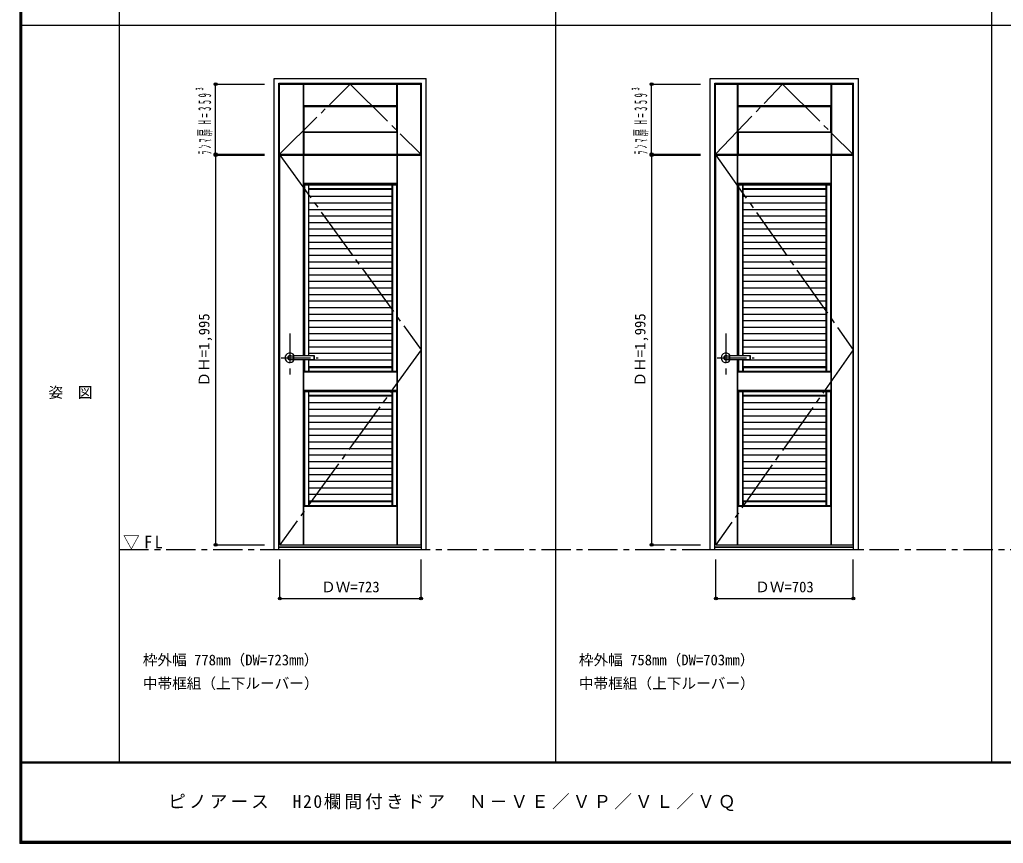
# Model space of a CAD drawing. Units: millimetres, scale not verified. Extents: x -6000 to 5700, y -4307 to 4175.
# Drawn here: x -6000 to -966, y -4205 to 12 of the extents above; entities that cross this region are included whole.
import ezdxf
from ezdxf.enums import TextEntityAlignment as Align

# ---------------------------------------------------------------- set-up
doc = ezdxf.new("R2010")
doc.units = ezdxf.units.MM
doc.header["$LTSCALE"] = 30
doc.header["$PDMODE"] = 32
doc.header["$PDSIZE"] = 15
doc.linetypes.add('CHAIN1', pattern=[8, 5, -1, 1, -1])
doc.linetypes.add('CHAIN2', pattern=[12, 9, -1, 1, -1])
for name, color, linetype in [('0-1_通り芯', 4, 'CHAIN1'), ('0-2_扉', 3, 'Continuous'), ('0-3_仕上げ', 7, 'Continuous'), ('0-4_枠', 3, 'Continuous'), ('0-5_レバー', 3, 'Continuous'), ('0-7', 7, 'CHAIN2'), ('0-A_文字', 7, 'Continuous'), ('0-B_寸法', 7, 'Continuous'), ('F-1_枠', 6, 'Continuous'), ('F-A_文字', 7, 'Continuous')]:
    doc.layers.add(name, color=color, linetype=linetype)
doc.styles.add('ＭＳ ゴシック', font='')
doc.styles.get('ＭＳ ゴシック').set_extended_font_data('MS Gothic')

msp = doc.modelspace()

# ---------------------------------------------------------------- linework, layer by layer
at = {"layer": '0-1_通り芯'}
for p, q in [((-4617.4, -1594.75), (-4617.4, -1804.75)), ((-2385.8, -1594.75), (-2385.8, -1804.75)), ((-4662.4, -1718.75), (-4472.4, -1718.75)), ((-2430.8, -1718.75), (-2240.8, -1718.75))]:
    msp.add_line(p, q, dxfattribs=at)
at = {"layer": '0-1_通り芯', "color": 7}
msp.add_line((-5490, -2701.25), (3436.4, -2701.25), dxfattribs=at)
at = {"layer": '0-2_扉'}
for p, q in [((-4669.9, -318.25), (-3946.9, -318.25)), ((-4669.9, -677.25), (-4669.9, -318.25)), ((-3946.9, -677.25), (-3946.9, -318.25)), ((-2438.3, -318.25), (-1735.3, -318.25)), ((-2438.3, -677.25), (-2438.3, -318.25)), ((-1735.3, -677.25), (-1735.3, -318.25)), ((-4669.9, -677.25), (-3946.9, -677.25)), ((-4668.4, -681.25), (-3945.4, -681.25)), ((-4668.4, -2676.25), (-4668.4, -681.25)), ((-3945.4, -2676.25), (-3945.4, -681.25)), ((-2438.3, -677.25), (-1735.3, -677.25)), ((-2436.8, -681.25), (-1733.8, -681.25)), ((-2436.8, -2676.25), (-2436.8, -681.25)), ((-1733.8, -2676.25), (-1733.8, -681.25)), ((-4668.4, -2676.25), (-3945.4, -2676.25)), ((-2436.8, -2676.25), (-1733.8, -2676.25))]:
    msp.add_line(p, q, dxfattribs=at)
at = {"layer": '0-3_仕上げ'}
for p, q in [((-4547.9, -677.25), (-4547.9, -318.25)), ((-4546.4, -430.75), (-4546.4, -318.25)), ((-4544.9, -429.25), (-4544.9, -318.25)), ((-4068.9, -429.25), (-4068.9, -318.25)), ((-4065.9, -677.25), (-4065.9, -318.25)), ((-2326.3, -677.25), (-2326.3, -318.25)), ((-2324.8, -430.75), (-2324.8, -318.25)), ((-2323.3, -429.25), (-2323.3, -318.25)), ((-1847.3, -429.25), (-1847.3, -318.25)), ((-1844.3, -677.25), (-1844.3, -318.25)), ((-4544.9, -429.25), (-4546.4, -430.75)), ((-4546.4, -430.75), (-4543.9, -433.25)), ((-4068.9, -429.25), (-4544.9, -429.25)), ((-4067.4, -430.75), (-4069.9, -433.25)), ((-2323.3, -429.25), (-2324.8, -430.75)), ((-2324.8, -430.75), (-2322.3, -433.25)), ((-1847.3, -429.25), (-2323.3, -429.25)), ((-1845.8, -430.75), (-1848.3, -433.25)), ((-4546.4, -564.75), (-4543.9, -562.25)), ((-4546.4, -564.75), (-4546.4, -677.25)), ((-4544.9, -566.25), (-4546.4, -564.75)), ((-4544.9, -566.25), (-4544.9, -677.25)), ((-4068.9, -566.25), (-4544.9, -566.25)), ((-4067.4, -564.75), (-4069.9, -562.25)), ((-4068.9, -566.25), (-4068.9, -677.25)), ((-2324.8, -564.75), (-2322.3, -562.25)), ((-2324.8, -564.75), (-2324.8, -677.25)), ((-2323.3, -566.25), (-2324.8, -564.75)), ((-2323.3, -566.25), (-2323.3, -677.25)), ((-1847.3, -566.25), (-2323.3, -566.25)), ((-1845.8, -564.75), (-1848.3, -562.25)), ((-1847.3, -566.25), (-1847.3, -677.25)), ((-4547.4, -1707.25), (-4547.4, -681.25)), ((-4546.4, -828.25), (-4546.4, -681.25)), ((-4068.4, -827.25), (-4068.4, -681.25)), ((-4066.4, -2676.25), (-4066.4, -681.25)), ((-2325.8, -1707.25), (-2325.8, -681.25)), ((-2324.8, -828.25), (-2324.8, -681.25)), ((-1846.8, -827.25), (-1846.8, -681.25)), ((-1844.8, -2676.25), (-1844.8, -681.25)), ((-4545.4, -827.25), (-4546.4, -828.25)), ((-4543.4, -831.25), (-4546.4, -828.25)), ((-4542.4, -833.25), (-4071.4, -833.25)), ((-4542.4, -833.25), (-4542.4, -1707.25)), ((-4521.4, -833.25), (-4521.4, -1707.25)), ((-4094.4, -854.25), (-4519.4, -854.25)), ((-4092.4, -833.25), (-4092.4, -1789.25)), ((-4071.4, -833.25), (-4071.4, -1789.25)), ((-4067.4, -828.25), (-4070.4, -831.25)), ((-2323.8, -827.25), (-2324.8, -828.25)), ((-2321.8, -831.25), (-2324.8, -828.25)), ((-2320.8, -833.25), (-1849.8, -833.25)), ((-2320.8, -833.25), (-2320.8, -1707.25)), ((-2299.8, -833.25), (-2299.8, -1707.25)), ((-1872.8, -854.25), (-2297.8, -854.25)), ((-1870.8, -833.25), (-1870.8, -1789.25)), ((-1849.8, -833.25), (-1849.8, -1789.25)), ((-1845.8, -828.25), (-1848.8, -831.25)), ((-4520.4, -856.21), (-4093.4, -856.21)), ((-4093.4, -857.71), (-4520.4, -857.71)), ((-4093.4, -893.78), (-4520.4, -893.78)), ((-2298.8, -856.21), (-1871.8, -856.21)), ((-1871.8, -857.71), (-2298.8, -857.71)), ((-1871.8, -893.78), (-2298.8, -893.78)), ((-4093.4, -927.28), (-4520.4, -927.28)), ((-1871.8, -927.28), (-2298.8, -927.28)), ((-4093.4, -960.78), (-4520.4, -960.78)), ((-4093.4, -994.28), (-4520.4, -994.28)), ((-1871.8, -960.78), (-2298.8, -960.78)), ((-1871.8, -994.28), (-2298.8, -994.28)), ((-4093.4, -1027.78), (-4520.4, -1027.78)), ((-1871.8, -1027.78), (-2298.8, -1027.78)), ((-4093.4, -1061.28), (-4520.4, -1061.28)), ((-4093.4, -1094.78), (-4520.4, -1094.78)), ((-1871.8, -1061.28), (-2298.8, -1061.28)), ((-1871.8, -1094.78), (-2298.8, -1094.78)), ((-4093.4, -1128.28), (-4520.4, -1128.28)), ((-1871.8, -1128.28), (-2298.8, -1128.28)), ((-4093.4, -1161.78), (-4520.4, -1161.78)), ((-4093.4, -1195.28), (-4520.4, -1195.28)), ((-1871.8, -1161.78), (-2298.8, -1161.78)), ((-1871.8, -1195.28), (-2298.8, -1195.28)), ((-4093.4, -1228.78), (-4520.4, -1228.78)), ((-1871.8, -1228.78), (-2298.8, -1228.78)), ((-4093.4, -1262.28), (-4520.4, -1262.28)), ((-4093.4, -1295.78), (-4520.4, -1295.78)), ((-1871.8, -1262.28), (-2298.8, -1262.28)), ((-1871.8, -1295.78), (-2298.8, -1295.78)), ((-4093.4, -1329.28), (-4520.4, -1329.28)), ((-1871.8, -1329.28), (-2298.8, -1329.28)), ((-4093.4, -1362.78), (-4520.4, -1362.78)), ((-4093.4, -1396.28), (-4520.4, -1396.28)), ((-1871.8, -1362.78), (-2298.8, -1362.78)), ((-1871.8, -1396.28), (-2298.8, -1396.28)), ((-4093.4, -1429.78), (-4520.4, -1429.78)), ((-1871.8, -1429.78), (-2298.8, -1429.78)), ((-4093.4, -1463.28), (-4520.4, -1463.28)), ((-4093.4, -1496.78), (-4520.4, -1496.78)), ((-1871.8, -1463.28), (-2298.8, -1463.28)), ((-1871.8, -1496.78), (-2298.8, -1496.78)), ((-4093.4, -1530.28), (-4520.4, -1530.28)), ((-1871.8, -1530.28), (-2298.8, -1530.28)), ((-4093.4, -1563.78), (-4520.4, -1563.78)), ((-4093.4, -1597.28), (-4520.4, -1597.28)), ((-1871.8, -1563.78), (-2298.8, -1563.78)), ((-1871.8, -1597.28), (-2298.8, -1597.28)), ((-4093.4, -1630.78), (-4520.4, -1630.78)), ((-1871.8, -1630.78), (-2298.8, -1630.78)), ((-4093.4, -1664.28), (-4520.4, -1664.28)), ((-4093.4, -1697.78), (-4520.4, -1697.78)), ((-1871.8, -1664.28), (-2298.8, -1664.28)), ((-1871.8, -1697.78), (-2298.8, -1697.78)), ((-4547.4, -2676.25), (-4547.4, -1730.25)), ((-4542.4, -1730.25), (-4542.4, -1789.25)), ((-4521.4, -1730.25), (-4521.4, -1789.25)), ((-4093.4, -1731.28), (-4520.4, -1731.28)), ((-2325.8, -2676.25), (-2325.8, -1730.25)), ((-2320.8, -1730.25), (-2320.8, -1789.25)), ((-2299.8, -1730.25), (-2299.8, -1789.25)), ((-1871.8, -1731.28), (-2298.8, -1731.28)), ((-4546.4, -1792.25), (-4543.4, -1789.25)), ((-4545.4, -1793.25), (-4546.4, -1792.25)), ((-4068.4, -1793.25), (-4545.4, -1793.25)), ((-4545.4, -1885.25), (-4545.4, -1793.25)), ((-4093.4, -1764.78), (-4520.4, -1764.78)), ((-4519.4, -1768.25), (-4519.4, -1789.25)), ((-4093.4, -1767.25), (-4094.4, -1768.25)), ((-4070.4, -1789.25), (-4067.4, -1792.25)), ((-4068.4, -1793.25), (-4067.4, -1792.25)), ((-4068.4, -1885.25), (-4068.4, -1793.25)), ((-4067.4, -1886.25), (-4067.4, -1792.25)), ((-2324.8, -1792.25), (-2321.8, -1789.25)), ((-2323.8, -1793.25), (-2324.8, -1792.25)), ((-1846.8, -1793.25), (-2323.8, -1793.25)), ((-2323.8, -1885.25), (-2323.8, -1793.25)), ((-1871.8, -1764.78), (-2298.8, -1764.78)), ((-2297.8, -1768.25), (-2297.8, -1789.25)), ((-1871.8, -1767.25), (-1872.8, -1768.25)), ((-1848.8, -1789.25), (-1845.8, -1792.25)), ((-1846.8, -1793.25), (-1845.8, -1792.25)), ((-1846.8, -1885.25), (-1846.8, -1793.25)), ((-1845.8, -1886.25), (-1845.8, -1792.25)), ((-4546.4, -1886.25), (-4545.4, -1885.25)), ((-4545.4, -1885.25), (-4068.4, -1885.25)), ((-4542.4, -1891.25), (-4542.4, -2476.25)), ((-4542.4, -1891.25), (-4071.4, -1891.25)), ((-4521.4, -1891.25), (-4521.4, -2476.25)), ((-4094.4, -1912.25), (-4519.4, -1912.25)), ((-4092.4, -1891.25), (-4092.4, -2476.25)), ((-4071.4, -1891.25), (-4071.4, -2476.25)), ((-4067.4, -1886.25), (-4070.4, -1889.25)), ((-4067.4, -1886.25), (-4068.4, -1885.25)), ((-2324.8, -1886.25), (-2323.8, -1885.25)), ((-2323.8, -1885.25), (-1846.8, -1885.25)), ((-2320.8, -1891.25), (-2320.8, -2476.25)), ((-2320.8, -1891.25), (-1849.8, -1891.25)), ((-2299.8, -1891.25), (-2299.8, -2476.25)), ((-1872.8, -1912.25), (-2297.8, -1912.25)), ((-1870.8, -1891.25), (-1870.8, -2476.25)), ((-1849.8, -1891.25), (-1849.8, -2476.25)), ((-1845.8, -1886.25), (-1848.8, -1889.25)), ((-1845.8, -1886.25), (-1846.8, -1885.25)), ((-4520.4, -1914.21), (-4093.4, -1914.21)), ((-4093.4, -1950.29), (-4520.4, -1950.29)), ((-2298.8, -1914.21), (-1871.8, -1914.21)), ((-1871.8, -1950.29), (-2298.8, -1950.29)), ((-4093.4, -1983.79), (-4520.4, -1983.79)), ((-1871.8, -1983.79), (-2298.8, -1983.79)), ((-4093.4, -2017.28), (-4520.4, -2017.28)), ((-4093.4, -2050.78), (-4520.4, -2050.78)), ((-1871.8, -2017.28), (-2298.8, -2017.28)), ((-1871.8, -2050.78), (-2298.8, -2050.78)), ((-4093.4, -2084.28), (-4520.4, -2084.28)), ((-1871.8, -2084.28), (-2298.8, -2084.28)), ((-4093.4, -2117.78), (-4520.4, -2117.78)), ((-4093.4, -2151.28), (-4520.4, -2151.28)), ((-1871.8, -2117.78), (-2298.8, -2117.78)), ((-1871.8, -2151.28), (-2298.8, -2151.28)), ((-4093.4, -2184.78), (-4520.4, -2184.78)), ((-1871.8, -2184.78), (-2298.8, -2184.78)), ((-4093.4, -2218.28), (-4520.4, -2218.28)), ((-4093.4, -2251.78), (-4520.4, -2251.78)), ((-1871.8, -2218.28), (-2298.8, -2218.28)), ((-1871.8, -2251.78), (-2298.8, -2251.78)), ((-4093.4, -2285.28), (-4520.4, -2285.28)), ((-1871.8, -2285.28), (-2298.8, -2285.28)), ((-4093.4, -2318.78), (-4520.4, -2318.78)), ((-4093.4, -2352.28), (-4520.4, -2352.28)), ((-1871.8, -2318.78), (-2298.8, -2318.78)), ((-1871.8, -2352.28), (-2298.8, -2352.28)), ((-4093.4, -2385.78), (-4520.4, -2385.78)), ((-1871.8, -2385.78), (-2298.8, -2385.78)), ((-4093.4, -2419.28), (-4520.4, -2419.28)), ((-4093.4, -2452.78), (-4520.4, -2452.78)), ((-4519.4, -2455.25), (-4519.4, -2476.25)), ((-4093.4, -2454.25), (-4094.4, -2455.25)), ((-4094.4, -2455.25), (-4094.4, -2476.25)), ((-1871.8, -2419.28), (-2298.8, -2419.28)), ((-1871.8, -2452.78), (-2298.8, -2452.78)), ((-2297.8, -2455.25), (-2297.8, -2476.25)), ((-1871.8, -2454.25), (-1872.8, -2455.25)), ((-1872.8, -2455.25), (-1872.8, -2476.25)), ((-4546.4, -2479.25), (-4543.4, -2476.25)), ((-4545.4, -2480.25), (-4546.4, -2479.25)), ((-4546.4, -2676.25), (-4546.4, -2479.25)), ((-4068.4, -2480.25), (-4545.4, -2480.25)), ((-4545.4, -2676.25), (-4545.4, -2480.25)), ((-4070.4, -2476.25), (-4067.4, -2479.25)), ((-4068.4, -2480.25), (-4067.4, -2479.25)), ((-4068.4, -2676.25), (-4068.4, -2480.25)), ((-4067.4, -2676.25), (-4067.4, -2479.25)), ((-2324.8, -2479.25), (-2321.8, -2476.25)), ((-2323.8, -2480.25), (-2324.8, -2479.25)), ((-2324.8, -2676.25), (-2324.8, -2479.25)), ((-1846.8, -2480.25), (-2323.8, -2480.25)), ((-2323.8, -2676.25), (-2323.8, -2480.25)), ((-1848.8, -2476.25), (-1845.8, -2479.25)), ((-1846.8, -2480.25), (-1845.8, -2479.25)), ((-1846.8, -2676.25), (-1846.8, -2480.25)), ((-1845.8, -2676.25), (-1845.8, -2479.25))]:
    msp.add_line(p, q, dxfattribs=at)
at = {"layer": '0-3_仕上げ', "color": 3}
for p, q in [((-4543.9, -562.25), (-4543.9, -433.25)), ((-4543.9, -433.25), (-4069.9, -433.25)), ((-4069.9, -562.25), (-4069.9, -433.25)), ((-2322.3, -562.25), (-2322.3, -433.25)), ((-2322.3, -433.25), (-1848.3, -433.25)), ((-1848.3, -562.25), (-1848.3, -433.25)), ((-4543.9, -562.25), (-4069.9, -562.25)), ((-2322.3, -562.25), (-1848.3, -562.25)), ((-4070.4, -831.25), (-4543.4, -831.25)), ((-4543.4, -1707.25), (-4543.4, -831.25)), ((-4520.4, -1707.25), (-4520.4, -831.25)), ((-4520.4, -855.25), (-4093.4, -855.25)), ((-4093.4, -1789.25), (-4093.4, -831.25)), ((-4070.4, -1789.25), (-4070.4, -831.25)), ((-1848.8, -831.25), (-2321.8, -831.25)), ((-2321.8, -1707.25), (-2321.8, -831.25)), ((-2298.8, -1707.25), (-2298.8, -831.25)), ((-2298.8, -855.25), (-1871.8, -855.25)), ((-1871.8, -1789.25), (-1871.8, -831.25)), ((-1848.8, -1789.25), (-1848.8, -831.25)), ((-4543.4, -1789.25), (-4543.4, -1730.25)), ((-4520.4, -1789.25), (-4520.4, -1730.25)), ((-2321.8, -1789.25), (-2321.8, -1730.25)), ((-2298.8, -1789.25), (-2298.8, -1730.25)), ((-4070.4, -1789.25), (-4543.4, -1789.25)), ((-4520.4, -1767.25), (-4093.4, -1767.25)), ((-1848.8, -1789.25), (-2321.8, -1789.25)), ((-2298.8, -1767.25), (-1871.8, -1767.25)), ((-4543.4, -1889.25), (-4543.4, -2476.25)), ((-4543.4, -1889.25), (-4070.4, -1889.25)), ((-4520.4, -2476.25), (-4520.4, -1889.25)), ((-4093.4, -2476.25), (-4093.4, -1889.25)), ((-4070.4, -1889.25), (-4070.4, -2476.25)), ((-2321.8, -1889.25), (-2321.8, -2476.25)), ((-2321.8, -1889.25), (-1848.8, -1889.25)), ((-2298.8, -2476.25), (-2298.8, -1889.25)), ((-1871.8, -2476.25), (-1871.8, -1889.25)), ((-1848.8, -1889.25), (-1848.8, -2476.25)), ((-4520.4, -1913.25), (-4093.4, -1913.25)), ((-2298.8, -1913.25), (-1871.8, -1913.25)), ((-4520.4, -2454.25), (-4093.4, -2454.25)), ((-2298.8, -2454.25), (-1871.8, -2454.25)), ((-4070.4, -2476.25), (-4543.4, -2476.25)), ((-1848.8, -2476.25), (-2321.8, -2476.25))]:
    msp.add_line(p, q, dxfattribs=at)
at = {"layer": '0-3_仕上げ'}
for points in [[(-4068.9, -429.25), (-4067.4, -430.75), (-4067.4, -318.25)], [(-1847.3, -429.25), (-1845.8, -430.75), (-1845.8, -318.25)], [(-4068.9, -566.25), (-4067.4, -564.75), (-4067.4, -677.25)], [(-1847.3, -566.25), (-1845.8, -564.75), (-1845.8, -677.25)], [(-4068.4, -827.25), (-4545.4, -827.25), (-4545.4, -681.25)], [(-4068.4, -827.25), (-4067.4, -828.25), (-4067.4, -681.25)], [(-1846.8, -827.25), (-2323.8, -827.25), (-2323.8, -681.25)], [(-1846.8, -827.25), (-1845.8, -828.25), (-1845.8, -681.25)], [(-4520.4, -855.25), (-4519.4, -854.25), (-4519.4, -833.25)], [(-4093.4, -855.25), (-4094.4, -854.25), (-4094.4, -833.25)], [(-2298.8, -855.25), (-2297.8, -854.25), (-2297.8, -833.25)], [(-1871.8, -855.25), (-1872.8, -854.25), (-1872.8, -833.25)], [(-4543.4, -1889.25), (-4546.4, -1886.25), (-4546.4, -1792.25)], [(-4520.4, -1767.25), (-4519.4, -1768.25), (-4094.4, -1768.25), (-4094.4, -1789.25)], [(-2321.8, -1889.25), (-2324.8, -1886.25), (-2324.8, -1792.25)], [(-2298.8, -1767.25), (-2297.8, -1768.25), (-1872.8, -1768.25), (-1872.8, -1789.25)], [(-4520.4, -1913.25), (-4519.4, -1912.25), (-4519.4, -1891.25)], [(-4093.4, -1913.25), (-4094.4, -1912.25), (-4094.4, -1891.25)], [(-2298.8, -1913.25), (-2297.8, -1912.25), (-2297.8, -1891.25)], [(-1871.8, -1913.25), (-1872.8, -1912.25), (-1872.8, -1891.25)], [(-4520.4, -2454.25), (-4519.4, -2455.25), (-4094.4, -2455.25)], [(-2298.8, -2454.25), (-2297.8, -2455.25), (-1872.8, -2455.25)]]:
    msp.add_lwpolyline(points, dxfattribs=at)
at = {"layer": '0-4_枠'}
for p, q in [((-4697.4, -289.25), (-3919.4, -289.25)), ((-4697.4, -2701.25), (-4697.4, -289.25)), ((-3919.4, -2701.25), (-3919.4, -289.25)), ((-2465.8, -289.25), (-1707.8, -289.25)), ((-2465.8, -2701.25), (-2465.8, -289.25)), ((-1707.8, -2701.25), (-1707.8, -289.25)), ((-4673.4, -313.25), (-3943.4, -313.25)), ((-4673.4, -2701.25), (-4673.4, -313.25)), ((-3943.4, -2701.25), (-3943.4, -313.25)), ((-2441.8, -313.25), (-1731.8, -313.25)), ((-2441.8, -2701.25), (-2441.8, -313.25)), ((-1731.8, -2701.25), (-1731.8, -313.25)), ((-4697.4, -2701.25), (-3919.4, -2701.25)), ((-4673.4, -2686.25), (-3943.4, -2686.25)), ((-4673.4, -2689.25), (-3943.4, -2689.25)), ((-2465.8, -2701.25), (-1707.8, -2701.25)), ((-2441.8, -2686.25), (-1731.8, -2686.25)), ((-2441.8, -2689.25), (-1731.8, -2689.25))]:
    msp.add_line(p, q, dxfattribs=at)
at = {"layer": '0-5_レバー'}
for p, q in [((-4617.4, -1709.25), (-4598.4, -1709.25)), ((-4598.4, -1708.25), (-4597.4, -1707.25)), ((-4598.4, -1729.25), (-4598.4, -1708.25)), ((-4597.4, -1707.25), (-4493.4, -1707.25)), ((-4492.4, -1708.25), (-4493.4, -1707.25)), ((-4492.4, -1729.25), (-4492.4, -1708.25)), ((-2385.8, -1709.25), (-2366.8, -1709.25)), ((-2366.8, -1708.25), (-2365.8, -1707.25)), ((-2366.8, -1729.25), (-2366.8, -1708.25)), ((-2365.8, -1707.25), (-2261.8, -1707.25)), ((-2260.8, -1708.25), (-2261.8, -1707.25)), ((-2260.8, -1729.25), (-2260.8, -1708.25)), ((-4617.4, -1728.25), (-4598.4, -1728.25)), ((-4598.4, -1729.25), (-4597.4, -1730.25)), ((-4493.4, -1730.25), (-4597.4, -1730.25)), ((-4492.4, -1729.25), (-4493.4, -1730.25)), ((-2385.8, -1728.25), (-2366.8, -1728.25)), ((-2366.8, -1729.25), (-2365.8, -1730.25)), ((-2261.8, -1730.25), (-2365.8, -1730.25)), ((-2260.8, -1729.25), (-2261.8, -1730.25))]:
    msp.add_line(p, q, dxfattribs=at)
at = {"layer": '0-5_レバー', "color": 4}
for p, q in [((-4597.4, -1730.25), (-4597.4, -1707.25)), ((-4493.4, -1707.25), (-4493.4, -1730.25)), ((-2365.8, -1730.25), (-2365.8, -1707.25)), ((-2261.8, -1707.25), (-2261.8, -1730.25))]:
    msp.add_line(p, q, dxfattribs=at)
for centre, radius, start, end in [((-4617.4, -1718.75), 24.55, 27.93255, 332.06745), ((-4617.4, -1718.75), 11, 59.72736, 300.27264), ((-2385.8, -1718.75), 24.55, 27.93255, 332.06745), ((-2385.8, -1718.75), 11, 59.72736, 300.27264)]:
    msp.add_arc(centre, radius, start, end, dxfattribs=at)
at = {"layer": '0-5_レバー'}
for centre in [(-4617.4, -1718.75), (-2385.8, -1718.75)]:
    msp.add_arc(centre, 9.5, 90, 270, dxfattribs=at)
at = {"layer": '0-7'}
for p, q in [((-4669.9, -677.25), (-4308.4, -318.25)), ((-4308.4, -318.25), (-3946.9, -677.25)), ((-2438.3, -677.25), (-2096.8, -318.25)), ((-2096.8, -318.25), (-1735.3, -677.25))]:
    msp.add_line(p, q, dxfattribs=at)
for points in [[(-4668.4, -681.25), (-3945.4, -1678.75), (-4668.4, -2676.25)], [(-2436.8, -681.25), (-1733.8, -1678.75), (-2436.8, -2676.25)]]:
    msp.add_lwpolyline(points, dxfattribs=at)
at = {"layer": '0-B_寸法', "color": 4}
for p, q in [((-4997.4, -318.25), (-4747.4, -318.25)), ((-4997.4, -677.25), (-4997.4, -318.25)), ((-2765.8, -318.25), (-2515.8, -318.25)), ((-2765.8, -677.25), (-2765.8, -318.25)), ((-4997.4, -677.25), (-4747.4, -677.25)), ((-4997.4, -681.25), (-4997.4, -2676.25)), ((-4997.4, -681.25), (-4747.4, -681.25)), ((-2765.8, -677.25), (-2515.8, -677.25)), ((-2765.8, -681.25), (-2765.8, -2676.25)), ((-2765.8, -681.25), (-2515.8, -681.25)), ((-4997.4, -2676.25), (-4747.4, -2676.25)), ((-2765.8, -2676.25), (-2515.8, -2676.25)), ((-4668.4, -2951.25), (-4668.4, -2751.25)), ((-2436.8, -2951.25), (-2436.8, -2751.25))]:
    msp.add_line(p, q, dxfattribs=at)
for points in [[(-4668.4, -2951.25), (-3945.4, -2951.25), (-3945.4, -2751.25)], [(-2436.8, -2951.25), (-1733.8, -2951.25), (-1733.8, -2751.25)]]:
    msp.add_lwpolyline(points, dxfattribs=at)
at = {"layer": '0-B_寸法'}
for p in [(-4997.4, -318.25), (-2765.8, -318.25), (-4997.4, -677.25), (-4997.4, -681.25), (-2765.8, -677.25), (-2765.8, -681.25), (-4997.4, -2676.25), (-2765.8, -2676.25), (-4668.4, -2951.25), (-3945.4, -2951.25), (-2436.8, -2951.25), (-1733.8, -2951.25)]:
    msp.add_point(p, dxfattribs=at)
at = {"layer": 'F-1_枠'}
for p, q in [((-6000, 4175), (-6000, -4205)), ((-5995, 4175), (-5995, -4205)), ((-5990, 4175), (-5990, -4205)), ((-5490, 4175), (-5490, -3790)), ((-3258.4, 4175), (-3258.4, -3790)), ((-1026.8, 4175), (-1026.8, -3790)), ((-6000, -15.5), (5700, -15.5)), ((5700, -3790), (-6000, -3790)), ((5700, -3795), (-6000, -3795)), ((5700, -4195), (-6000, -4195)), ((5700, -4200), (-6000, -4200)), ((5700, -4205), (-6000, -4205))]:
    msp.add_line(p, q, dxfattribs=at)

# ---------------------------------------------------------------- texts
at = {"layer": '0-A_文字', "style": 'ＭＳ ゴシック'}
for s, p in [('枠外幅 778mm（DW=723mm）', (-5370, -3310)), ('枠外幅 758mm（DW=703mm）', (-3138.4, -3310)), ('中帯框組（上下ルーバー）', (-5370, -3430)), ('中帯框組（上下ルーバー）', (-3138.4, -3430))]:
    msp.add_text(s, height=54.99, dxfattribs=at).set_placement(p, align=Align.BOTTOM_LEFT)
at = {"layer": '0-A_文字', "insert": (-5471.25, -2701.25), "char_height": 65.98, "attachment_point": 7, "style": 'ＭＳ ゴシック'}
msp.add_mtext('\\T1.26;\\W0.95;▽FL', dxfattribs=at)
at = {"layer": '0-B_寸法', "style": 'ＭＳ ゴシック'}
for p in [(-5012.4, -1866.25), (-2780.8, -1866.25)]:
    msp.add_text('ＤＨ=1,995', height=54.99, rotation=90, dxfattribs=at).set_placement(p, align=Align.BOTTOM_LEFT)
for s, p in [('ＤＷ=723', (-4457.4, -2936.25)), ('ＤＷ=703', (-2235.8, -2936.25))]:
    msp.add_text(s, height=54.99, dxfattribs=at).set_placement(p, align=Align.BOTTOM_LEFT)
at = {"layer": '0-B_寸法', "char_height": 65.98, "attachment_point": 7, "rotation": 90, "style": 'ＭＳ ゴシック'}
for insert in [(-5012.4, -677.75), (-2780.8, -677.75)]:
    msp.add_mtext('\\T1.67;\\W0.4;ﾗﾝﾏ扉H=359³', dxfattribs=dict(at, insert=insert))
at = {"layer": 'F-A_文字', "style": 'ＭＳ ゴシック'}
msp.add_text('姿\u3000図', height=54.99, dxfattribs=at).set_placement((-5852.5, -1940.25), align=Align.BOTTOM_LEFT)
at = {"layer": 'F-A_文字', "insert": (-5240, -4040), "char_height": 65.98, "attachment_point": 7, "style": 'ＭＳ ゴシック'}
msp.add_mtext('\\T1.18;ピノアース\u3000H20欄間付きドア\u3000Ｎ－ＶＥ／ＶＰ／ＶＬ／ＶＱ', dxfattribs=at)

doc.saveas('drawing.dxf')
